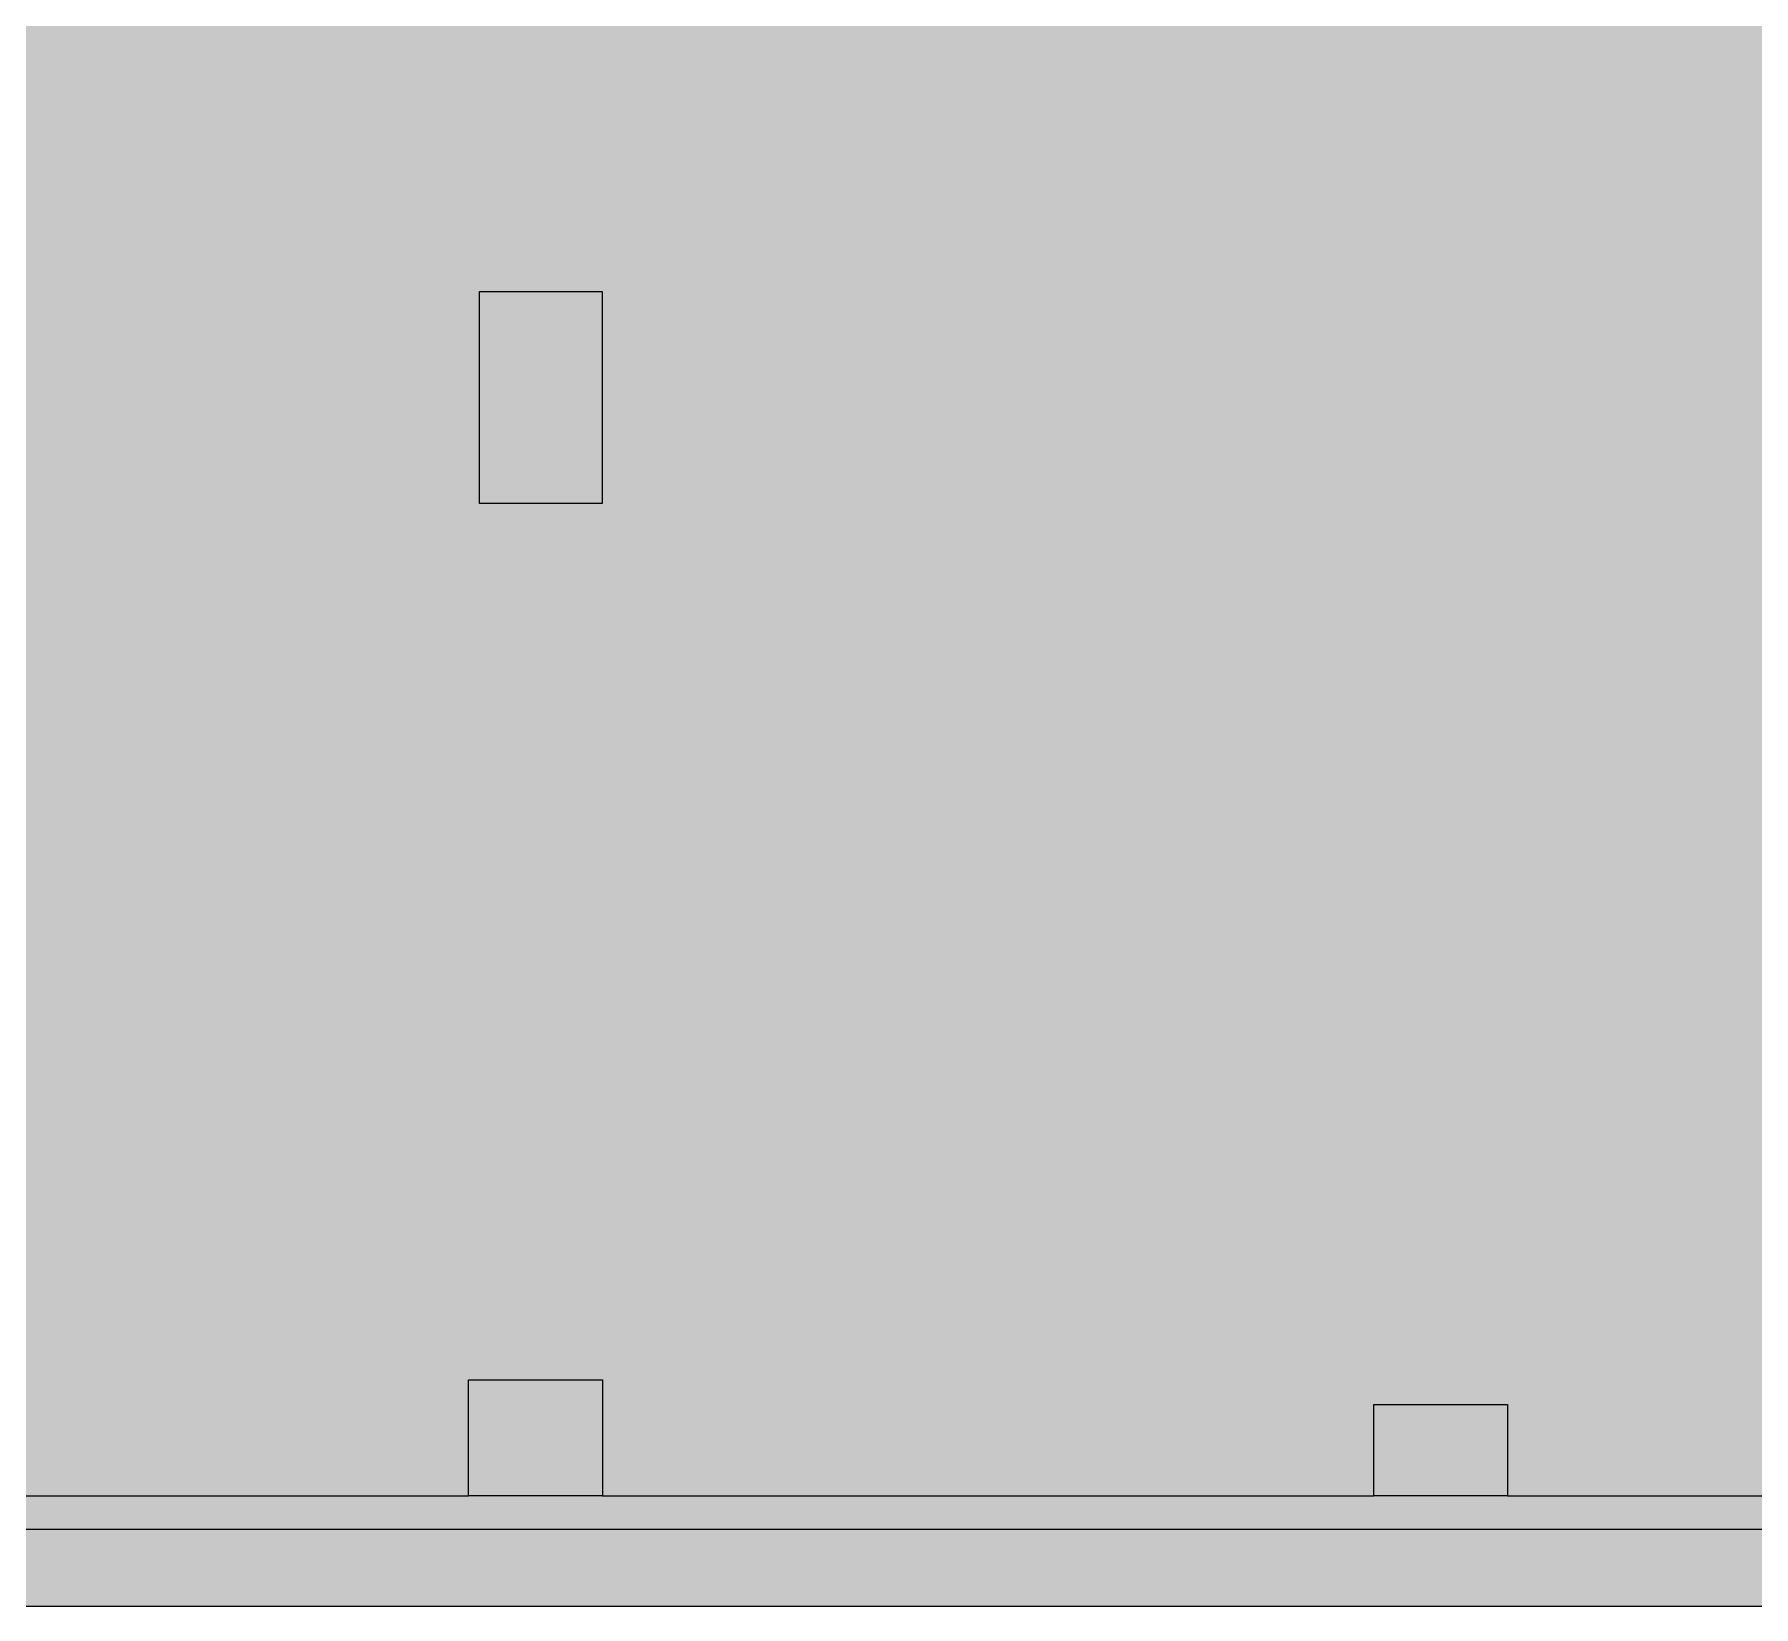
# Model space of a CAD drawing. Header units: inches. Extents: x 741 to 3125, y 9 to 2134.
# Drawn here: x 2363.2 to 2671.2, y 348.8 to 630.5 of the extents above; entities that cross this region are included whole.
import ezdxf

# ---------------------------------------------------------------- set-up
doc = ezdxf.new("R2010")
doc.units = ezdxf.units.IN
doc.header["$MEASUREMENT"] = 0
for name, color, linetype, lineweight in [('A-COLS', 52, 'Continuous', 13), ('A-DETL-GENF', 92, 'Continuous', 9), ('A-DETL-THIN', 151, 'Continuous', 9), ('A-WALL', 113, 'Continuous', 13), ('A-WALL-PATT', 111, 'Continuous', 13)]:
    doc.layers.add(name, color=color, linetype=linetype, lineweight=lineweight)

msp = doc.modelspace()

# ---------------------------------------------------------------- hatches: boundary and pattern name
at = {"layer": 'A-COLS'}
msp.add_hatch(color=250, dxfattribs=at).paths.add_polyline_path([(2464.89, 546.42), (2464.89, 584.42), (2442.89, 584.42), (2442.89, 546.42)], flags=0)
at = {"layer": 'A-DETL-GENF'}
h = msp.add_hatch(color=9, dxfattribs=at)
h.paths.add_polyline_path([(1656.23, 368.66), (1793.08, 368.66), (1793.08, 390.38), (1817.08, 390.38), (1817.08, 368.66), (1956.23, 368.66), (1956.23, 386.38), (1980.23, 386.38), (1980.23, 368.66), (2117.19, 368.66), (2117.19, 390.41), (2141.19, 390.41), (2141.19, 368.66), (2440.95, 368.66), (2440.95, 389.39), (2464.95, 389.39), (2464.95, 368.66), (2603.11, 368.66), (2603.11, 384.98), (2627.11, 384.98), (2627.11, 368.66), (2765.89, 368.66), (2765.89, 390.98), (2789.89, 390.98), (2789.89, 368.66), (2928.06, 368.66), (2928.06, 384.98), (2952.06, 384.98), (2952.06, 368.66), (3090.23, 368.66), (3090.26, 385.18), (3105.5, 385.18), (3105.5, 456.73), (3084.15, 456.73), (3084.15, 480.73), (3105.5, 480.73), (3105.5, 552.88), (3086.34, 552.88), (3086.34, 576.88), (3105.5, 576.88), (3105.5, 715.05), (3086.28, 715.05), (3086.28, 724.3), (2788.86, 724.3), (2788.86, 706.86), (2671.17, 706.86), (2671.17, 734.32), (2508.67, 734.36), (2508.67, 831.36), (2442.17, 831.36), (2442.17, 902.68), (2140.1, 902.68), (2140.1, 868.56), (2118.1, 868.56), (2118.1, 902.68), (1816.89, 902.68), (1816.89, 866.56), (1794.89, 866.56), (1794.89, 902.68), (1660.51, 902.68), (1660.51, 901.93), (1659.01, 901.93), (1659.01, 902.68), (1646.2, 902.68), (1646.2, 386.58), (1656.23, 386.58)], flags=0)
h.paths.add_polyline_path([(2278.23, 368.92), (2278.23, 386.92), (2302.23, 386.92), (2302.23, 368.92)], flags=0)
h.paths.add_polyline_path([(2788.86, 546.42), (2766.86, 546.42), (2766.86, 630.42), (2788.86, 630.42), (2788.86, 555.46)], flags=0)
h.paths.add_polyline_path([(2464.89, 546.42), (2442.89, 546.42), (2442.89, 584.42), (2464.89, 584.42), (2464.89, 565.97)], flags=0)
h.paths.add_polyline_path([(2141.89, 546.42), (2119.89, 546.42), (2119.89, 584.42), (2141.89, 584.42)], flags=0)
h.paths.add_polyline_path([(1816.89, 546.42), (1794.89, 546.42), (1794.89, 584.42), (1816.89, 584.42), (1816.89, 580.16)], flags=0)
h.paths.add_polyline_path([(1794.89, 828.43), (1794.89, 866.43), (1816.89, 866.43), (1816.89, 828.43), (1816.29, 828.43)], flags=0)
at = {"layer": 'A-WALL'}
for points in [[(2464.89, 368.66), (2464.95, 368.66), (2464.95, 389.39), (2440.95, 389.39), (2440.95, 368.66), (2442.89, 368.66)], [(2627.11, 368.66), (2627.11, 384.98), (2603.11, 384.98), (2603.11, 368.66)]]:
    msp.add_hatch(color=250, dxfattribs=at).paths.add_polyline_path(points, flags=0)
at = {"layer": 'A-WALL-PATT', "lineweight": 9}
msp.add_hatch(color=7, dxfattribs=at).paths.add_polyline_path([(2789.79, 348.79), (3090.23, 348.79), (3090.23, 368.66), (1646.2, 368.66), (1646.2, 357.72), (1621.59, 357.72), (1621.59, 348.79), (2400.39, 348.79)], flags=0)

# ---------------------------------------------------------------- linework, layer by layer
at = {"layer": 'A-COLS', "color": 8, "lineweight": 20}
for p, q in [((2442.89, 584.42), (2464.89, 584.42)), ((2442.89, 546.42), (2442.89, 584.42)), ((2464.89, 584.42), (2464.89, 546.42)), ((2464.89, 546.42), (2442.89, 546.42))]:
    msp.add_line(p, q, dxfattribs=at)
at = {"layer": 'A-DETL-THIN'}
msp.add_line((1646.2, 362.68), (3090.26, 362.68), dxfattribs=at)
at = {"layer": 'A-WALL', "color": 8, "lineweight": 20}
for p, q in [((2440.95, 389.39), (2464.95, 389.39)), ((2440.95, 368.66), (2440.95, 389.39)), ((2464.95, 389.39), (2464.95, 368.66)), ((2603.11, 384.98), (2627.11, 384.98)), ((2603.11, 368.66), (2603.11, 384.98)), ((2627.11, 384.98), (2627.11, 368.66)), ((2141.19, 368.66), (2440.95, 368.66)), ((2464.95, 368.66), (2603.11, 368.66)), ((2627.11, 368.66), (2765.89, 368.66)), ((3090.23, 348.79), (1621.59, 348.79))]:
    msp.add_line(p, q, dxfattribs=at)
at = {"layer": 'A-WALL', "lineweight": 9}
for p, q in [((2464.95, 368.66), (2440.95, 368.66)), ((2627.11, 368.66), (2603.11, 368.66))]:
    msp.add_line(p, q, dxfattribs=at)

doc.saveas('drawing.dxf')
